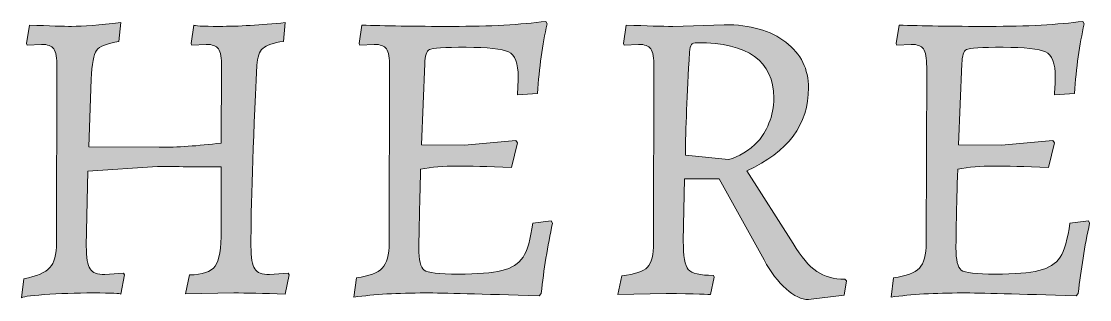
# Model space of a CAD drawing. Header units: inches. Extents: x 30.73 to 38.33, y -32.01 to -24.33.
# Drawn here: x 30.735 to 33.126, y -31.988 to -31.365 of the extents above; entities that cross this region are included whole.
import ezdxf

# ---------------------------------------------------------------- set-up
doc = ezdxf.new("R2010")
doc.units = ezdxf.units.IN
doc.header["$MEASUREMENT"] = 0
doc.layers.add('Layer 3', color=7, linetype='Continuous')

msp = doc.modelspace()

# ---------------------------------------------------------------- hatches: boundary and pattern name
at = {"layer": 'Layer 3', "true_color": 0xffffff}
h = msp.add_hatch(color=7, dxfattribs=at)
h.dxf.hatch_style = 2
edge = h.paths.add_edge_path()
edge.add_spline(control_points=[(31.2492, -31.868), (31.2492, -31.8936), (31.252, -31.9107), (31.2576, -31.9191), (31.2632, -31.9275), (31.2742, -31.9318), (31.2904, -31.9318), (31.2904, -31.9318), (31.3326, -31.9289), (31.3326, -31.9289), (31.3326, -31.9289), (31.3345, -31.9327), (31.3345, -31.9327), (31.3345, -31.9327), (31.326, -31.9758), (31.326, -31.9758), (31.2767, -31.9739), (31.2382, -31.973), (31.2107, -31.973), (31.2107, -31.973), (31.1029, -31.9749), (31.1029, -31.9749), (31.1029, -31.9749), (31.1113, -31.9327), (31.1113, -31.9327), (31.1407, -31.9321), (31.1599, -31.9255), (31.169, -31.913), (31.178, -31.9005), (31.1826, -31.8736), (31.1826, -31.8324), (31.1826, -31.8324), (31.1826, -31.6908), (31.1826, -31.6908), (31.1163, -31.6902), (31.0688, -31.6899), (31.0401, -31.6899), (31.0401, -31.6899), (30.8844, -31.7002), (30.8844, -31.7002), (30.8844, -31.7002), (30.8807, -31.868), (30.8807, -31.868), (30.8807, -31.8936), (30.8835, -31.9107), (30.8891, -31.9191), (30.8947, -31.9275), (30.9057, -31.9318), (30.9219, -31.9318), (30.9219, -31.9318), (30.9641, -31.9289), (30.9641, -31.9289), (30.9641, -31.9289), (30.966, -31.9327), (30.966, -31.9327), (30.966, -31.9327), (30.9576, -31.9758), (30.9576, -31.9758), (30.9576, -31.9739), (30.9374, -31.973), (30.8971, -31.973), (30.8568, -31.973), (30.8199, -31.9742), (30.7865, -31.9767), (30.753, -31.9792), (30.736, -31.9817), (30.7353, -31.9843), (30.7353, -31.9843), (30.741, -31.9411), (30.741, -31.9411), (30.7697, -31.9355), (30.7891, -31.9272), (30.7991, -31.9163), (30.8091, -31.9054), (30.8141, -31.8867), (30.8141, -31.8605), (30.8141, -31.8605), (30.815, -31.4667), (30.815, -31.4667), (30.815, -31.4467), (30.8127, -31.4333), (30.808, -31.4264), (30.8033, -31.4195), (30.7941, -31.4161), (30.7804, -31.4161), (30.7804, -31.4161), (30.7485, -31.4179), (30.7485, -31.4179), (30.7485, -31.4179), (30.7466, -31.4142), (30.7466, -31.4142), (30.7466, -31.4142), (30.7532, -31.3729), (30.7532, -31.3729), (30.7988, -31.3748), (30.8303, -31.3758), (30.8479, -31.3758), (30.8735, -31.3758), (30.91, -31.3729), (30.9576, -31.3673), (30.9576, -31.3673), (30.9538, -31.4095), (30.9538, -31.4095), (30.9269, -31.4139), (30.9102, -31.4206), (30.9037, -31.4297), (30.8971, -31.4387), (30.8932, -31.4601), (30.8919, -31.4939), (30.8919, -31.4939), (30.8863, -31.6458), (30.8863, -31.6458), (30.8863, -31.6458), (31.0438, -31.6467), (31.0438, -31.6467), (31.0838, -31.6467), (31.1301, -31.6436), (31.1826, -31.6373), (31.1826, -31.6373), (31.1835, -31.4667), (31.1835, -31.4667), (31.1835, -31.4467), (31.1812, -31.4333), (31.1765, -31.4264), (31.1718, -31.4195), (31.1626, -31.4161), (31.1488, -31.4161), (31.1488, -31.4161), (31.1169, -31.4179), (31.1169, -31.4179), (31.1169, -31.4179), (31.1151, -31.4142), (31.1151, -31.4142), (31.1151, -31.4142), (31.1217, -31.3729), (31.1217, -31.3729), (31.1217, -31.3748), (31.1404, -31.3758), (31.1779, -31.3758), (31.2216, -31.3758), (31.271, -31.3729), (31.326, -31.3673), (31.326, -31.3673), (31.3223, -31.4095), (31.3223, -31.4095), (31.2991, -31.4126), (31.2837, -31.4178), (31.2759, -31.425), (31.2681, -31.4322), (31.2635, -31.4448), (31.2623, -31.463), (31.2535, -31.6455), (31.2492, -31.7805), (31.2492, -31.868)], knot_values=[0, 0, 0, 0, 1, 1, 1, 2, 2, 2, 3, 3, 3, 4, 4, 4, 5, 5, 5, 6, 6, 6, 7, 7, 7, 8, 8, 8, 9, 9, 9, 10, 10, 10, 11, 11, 11, 12, 12, 12, 13, 13, 13, 14, 14, 14, 15, 15, 15, 16, 16, 16, 17, 17, 17, 18, 18, 18, 19, 19, 19, 20, 20, 20, 21, 21, 21, 22, 22, 22, 23, 23, 23, 24, 24, 24, 25, 25, 25, 26, 26, 26, 27, 27, 27, 28, 28, 28, 29, 29, 29, 30, 30, 30, 31, 31, 31, 32, 32, 32, 33, 33, 33, 34, 34, 34, 35, 35, 35, 36, 36, 36, 37, 37, 37, 38, 38, 38, 39, 39, 39, 40, 40, 40, 41, 41, 41, 42, 42, 42, 43, 43, 43, 44, 44, 44, 45, 45, 45, 46, 46, 46, 47, 47, 47, 48, 48, 48, 49, 49, 49, 50, 50, 50, 51, 51, 51, 51], degree=3, periodic=1)
h = msp.add_hatch(color=7, dxfattribs=at)
h.dxf.hatch_style = 2
edge = h.paths.add_edge_path()
edge.add_spline(control_points=[(31.6308, -31.6411), (31.6308, -31.6411), (31.7273, -31.642), (31.7273, -31.642), (31.7273, -31.642), (31.8417, -31.6317), (31.8417, -31.6317), (31.8417, -31.6317), (31.8455, -31.6364), (31.8455, -31.6364), (31.8455, -31.6364), (31.8323, -31.6917), (31.8323, -31.6917), (31.7786, -31.6899), (31.7375, -31.6889), (31.709, -31.6889), (31.6806, -31.6889), (31.6539, -31.6911), (31.6289, -31.6955), (31.6264, -31.7855), (31.6251, -31.8442), (31.6251, -31.8717), (31.6251, -31.8993), (31.629, -31.916), (31.6369, -31.9219), (31.6447, -31.9278), (31.6701, -31.9308), (31.7132, -31.9308), (31.7564, -31.9308), (31.7889, -31.9282), (31.8108, -31.9228), (31.8327, -31.9175), (31.8484, -31.9075), (31.8581, -31.8928), (31.8678, -31.8782), (31.8751, -31.8527), (31.8801, -31.8164), (31.8801, -31.8164), (31.9214, -31.8117), (31.9214, -31.8117), (31.9214, -31.8117), (31.9242, -31.8164), (31.9242, -31.8164), (31.913, -31.8683), (31.9045, -31.9208), (31.8989, -31.9739), (31.8989, -31.9739), (31.8942, -31.9796), (31.8942, -31.9796), (31.7642, -31.9752), (31.6792, -31.973), (31.6392, -31.973), (31.5779, -31.973), (31.5248, -31.9761), (31.4798, -31.9824), (31.4798, -31.9824), (31.4854, -31.9392), (31.4854, -31.9392), (31.5136, -31.9355), (31.5328, -31.9282), (31.5431, -31.9172), (31.5534, -31.9063), (31.5585, -31.8874), (31.5585, -31.8605), (31.5585, -31.8605), (31.5595, -31.4667), (31.5595, -31.4667), (31.5595, -31.4467), (31.5572, -31.4333), (31.5524, -31.4264), (31.5478, -31.4195), (31.5386, -31.4161), (31.5248, -31.4161), (31.5248, -31.4161), (31.4929, -31.4179), (31.4929, -31.4179), (31.4929, -31.4179), (31.491, -31.4142), (31.491, -31.4142), (31.491, -31.4142), (31.4976, -31.3729), (31.4976, -31.3729), (31.547, -31.3748), (31.6142, -31.3758), (31.6992, -31.3758), (31.7842, -31.3758), (31.8542, -31.372), (31.9092, -31.3645), (31.9092, -31.3645), (31.912, -31.3701), (31.912, -31.3701), (31.9014, -31.4164), (31.8942, -31.4683), (31.8905, -31.5258), (31.8905, -31.5258), (31.8455, -31.5295), (31.8455, -31.5295), (31.8467, -31.5114), (31.8473, -31.498), (31.8473, -31.4892), (31.8473, -31.4586), (31.84, -31.4398), (31.8253, -31.433), (31.8106, -31.4261), (31.779, -31.4226), (31.7306, -31.4226), (31.6822, -31.4226), (31.6548, -31.4244), (31.6486, -31.4278), (31.6423, -31.4312), (31.6389, -31.4417), (31.6383, -31.4592), (31.6383, -31.4592), (31.6308, -31.6411), (31.6308, -31.6411)], knot_values=[0, 0, 0, 0, 1, 1, 1, 2, 2, 2, 3, 3, 3, 4, 4, 4, 5, 5, 5, 6, 6, 6, 7, 7, 7, 8, 8, 8, 9, 9, 9, 10, 10, 10, 11, 11, 11, 12, 12, 12, 13, 13, 13, 14, 14, 14, 15, 15, 15, 16, 16, 16, 17, 17, 17, 18, 18, 18, 19, 19, 19, 20, 20, 20, 21, 21, 21, 22, 22, 22, 23, 23, 23, 24, 24, 24, 25, 25, 25, 26, 26, 26, 27, 27, 27, 28, 28, 28, 29, 29, 29, 30, 30, 30, 31, 31, 31, 32, 32, 32, 33, 33, 33, 34, 34, 34, 35, 35, 35, 36, 36, 36, 37, 37, 37, 38, 38, 38, 38], degree=3, periodic=1)
h = msp.add_hatch(color=7, dxfattribs=at)
h.dxf.hatch_style = 2
edge = h.paths.add_edge_path()
edge.add_spline(control_points=[(32.8328, -31.6411), (32.8328, -31.6411), (32.9293, -31.642), (32.9293, -31.642), (32.9293, -31.642), (33.0437, -31.6317), (33.0437, -31.6317), (33.0437, -31.6317), (33.0475, -31.6364), (33.0475, -31.6364), (33.0475, -31.6364), (33.0343, -31.6917), (33.0343, -31.6917), (32.9806, -31.6899), (32.9395, -31.6889), (32.911, -31.6889), (32.8826, -31.6889), (32.8559, -31.6911), (32.8309, -31.6955), (32.8284, -31.7855), (32.8271, -31.8442), (32.8271, -31.8717), (32.8271, -31.8993), (32.831, -31.916), (32.8389, -31.9219), (32.8467, -31.9278), (32.8721, -31.9308), (32.9152, -31.9308), (32.9584, -31.9308), (32.9909, -31.9282), (33.0128, -31.9228), (33.0347, -31.9175), (33.0504, -31.9075), (33.0601, -31.8928), (33.0698, -31.8782), (33.0771, -31.8527), (33.0821, -31.8164), (33.0821, -31.8164), (33.1234, -31.8117), (33.1234, -31.8117), (33.1234, -31.8117), (33.1262, -31.8164), (33.1262, -31.8164), (33.115, -31.8683), (33.1065, -31.9208), (33.1009, -31.9739), (33.1009, -31.9739), (33.0962, -31.9796), (33.0962, -31.9796), (32.9662, -31.9752), (32.8812, -31.973), (32.8412, -31.973), (32.7799, -31.973), (32.7268, -31.9761), (32.6818, -31.9824), (32.6818, -31.9824), (32.6874, -31.9392), (32.6874, -31.9392), (32.7156, -31.9355), (32.7348, -31.9282), (32.7451, -31.9172), (32.7554, -31.9063), (32.7605, -31.8874), (32.7605, -31.8605), (32.7605, -31.8605), (32.7615, -31.4667), (32.7615, -31.4667), (32.7615, -31.4467), (32.7592, -31.4333), (32.7544, -31.4264), (32.7498, -31.4195), (32.7406, -31.4161), (32.7268, -31.4161), (32.7268, -31.4161), (32.6949, -31.4179), (32.6949, -31.4179), (32.6949, -31.4179), (32.693, -31.4142), (32.693, -31.4142), (32.693, -31.4142), (32.6996, -31.3729), (32.6996, -31.3729), (32.749, -31.3748), (32.8162, -31.3758), (32.9012, -31.3758), (32.9862, -31.3758), (33.0562, -31.372), (33.1112, -31.3645), (33.1112, -31.3645), (33.114, -31.3701), (33.114, -31.3701), (33.1034, -31.4164), (33.0962, -31.4683), (33.0925, -31.5258), (33.0925, -31.5258), (33.0475, -31.5295), (33.0475, -31.5295), (33.0487, -31.5114), (33.0494, -31.498), (33.0494, -31.4892), (33.0494, -31.4586), (33.042, -31.4398), (33.0273, -31.433), (33.0126, -31.4261), (32.981, -31.4226), (32.9326, -31.4226), (32.8842, -31.4226), (32.8568, -31.4244), (32.8506, -31.4278), (32.8443, -31.4312), (32.8409, -31.4417), (32.8403, -31.4592), (32.8403, -31.4592), (32.8328, -31.6411), (32.8328, -31.6411)], knot_values=[0, 0, 0, 0, 1, 1, 1, 2, 2, 2, 3, 3, 3, 4, 4, 4, 5, 5, 5, 6, 6, 6, 7, 7, 7, 8, 8, 8, 9, 9, 9, 10, 10, 10, 11, 11, 11, 12, 12, 12, 13, 13, 13, 14, 14, 14, 15, 15, 15, 16, 16, 16, 17, 17, 17, 18, 18, 18, 19, 19, 19, 20, 20, 20, 21, 21, 21, 22, 22, 22, 23, 23, 23, 24, 24, 24, 25, 25, 25, 26, 26, 26, 27, 27, 27, 28, 28, 28, 29, 29, 29, 30, 30, 30, 31, 31, 31, 32, 32, 32, 33, 33, 33, 34, 34, 34, 35, 35, 35, 36, 36, 36, 37, 37, 37, 38, 38, 38, 38], degree=3, periodic=1)
h = msp.add_hatch(color=7, dxfattribs=at)
h.dxf.hatch_style = 2
edge = h.paths.add_edge_path()
edge.add_spline(control_points=[(32.4464, -31.4114), (32.4802, -31.4376), (32.4971, -31.4717), (32.4971, -31.5136), (32.4971, -31.5955), (32.4512, -31.6574), (32.3593, -31.6992), (32.3593, -31.6992), (32.4624, -31.8624), (32.4624, -31.8624), (32.4805, -31.8924), (32.4982, -31.9132), (32.5154, -31.9247), (32.5326, -31.9363), (32.5537, -31.9421), (32.5787, -31.9421), (32.5787, -31.9421), (32.5824, -31.9458), (32.5824, -31.9458), (32.5824, -31.9458), (32.5768, -31.9777), (32.5768, -31.9777), (32.5768, -31.9777), (32.4971, -31.988), (32.4971, -31.988), (32.4815, -31.988), (32.4647, -31.98), (32.4469, -31.9641), (32.4291, -31.9482), (32.4127, -31.9265), (32.3977, -31.8989), (32.3977, -31.8989), (32.2974, -31.717), (32.2974, -31.717), (32.2974, -31.717), (32.2196, -31.717), (32.2196, -31.717), (32.2196, -31.717), (32.2168, -31.8567), (32.2168, -31.8567), (32.2168, -31.8905), (32.2205, -31.9117), (32.228, -31.9205), (32.2355, -31.9293), (32.2543, -31.9336), (32.2843, -31.9336), (32.2843, -31.9336), (32.2861, -31.9374), (32.2861, -31.9374), (32.2861, -31.9374), (32.2777, -31.9767), (32.2777, -31.9767), (32.2777, -31.9761), (32.2446, -31.9752), (32.1783, -31.9739), (32.1783, -31.9739), (32.0705, -31.9767), (32.0705, -31.9767), (32.0705, -31.9767), (32.0789, -31.9346), (32.0789, -31.9346), (32.1083, -31.9314), (32.1275, -31.925), (32.1366, -31.9153), (32.1456, -31.9056), (32.1502, -31.8874), (32.1502, -31.8605), (32.1502, -31.8605), (32.1511, -31.4667), (32.1511, -31.4667), (32.1511, -31.4467), (32.1488, -31.4333), (32.1441, -31.4264), (32.1394, -31.4195), (32.1302, -31.4161), (32.1164, -31.4161), (32.1164, -31.4161), (32.0845, -31.4179), (32.0845, -31.4179), (32.0845, -31.4179), (32.0827, -31.4142), (32.0827, -31.4142), (32.0827, -31.4142), (32.0892, -31.3729), (32.0892, -31.3729), (32.1349, -31.3748), (32.1695, -31.3758), (32.1933, -31.3758), (32.1933, -31.3758), (32.3086, -31.372), (32.3086, -31.372), (32.3668, -31.372), (32.4127, -31.3851), (32.4464, -31.4114)], knot_values=[0, 0, 0, 0, 1, 1, 1, 2, 2, 2, 3, 3, 3, 4, 4, 4, 5, 5, 5, 6, 6, 6, 7, 7, 7, 8, 8, 8, 9, 9, 9, 10, 10, 10, 11, 11, 11, 12, 12, 12, 13, 13, 13, 14, 14, 14, 15, 15, 15, 16, 16, 16, 17, 17, 17, 18, 18, 18, 19, 19, 19, 20, 20, 20, 21, 21, 21, 22, 22, 22, 23, 23, 23, 24, 24, 24, 25, 25, 25, 26, 26, 26, 27, 27, 27, 28, 28, 28, 29, 29, 29, 30, 30, 30, 31, 31, 31, 31], degree=3, periodic=1)
edge = h.paths.add_edge_path()
edge.add_spline(control_points=[(32.4193, -31.5361), (32.4193, -31.4536), (32.3621, -31.4123), (32.2477, -31.4123), (32.2414, -31.4123), (32.2372, -31.4137), (32.235, -31.4165), (32.2328, -31.4194), (32.2314, -31.4251), (32.2308, -31.4339), (32.2252, -31.5295), (32.2221, -31.6064), (32.2214, -31.6645), (32.2214, -31.6645), (32.318, -31.6739), (32.318, -31.6739), (32.3411, -31.6683), (32.3633, -31.6546), (32.3846, -31.6327), (32.3933, -31.6233), (32.4013, -31.61), (32.4085, -31.5928), (32.4157, -31.5756), (32.4193, -31.5567), (32.4193, -31.5361)], knot_values=[0, 0, 0, 0, 1, 1, 1, 2, 2, 2, 3, 3, 3, 4, 4, 4, 5, 5, 5, 6, 6, 6, 7, 7, 7, 8, 8, 8, 8], degree=3, periodic=1)

# ---------------------------------------------------------------- linework, layer by layer
at = {"layer": 'Layer 3', "lineweight": 0}
for points, knots in [([(31.2492, -31.868), (31.2492, -31.8936), (31.252, -31.9107), (31.2576, -31.9191), (31.2632, -31.9275), (31.2742, -31.9318), (31.2904, -31.9318), (31.2904, -31.9318), (31.3326, -31.9289), (31.3326, -31.9289), (31.3326, -31.9289), (31.3345, -31.9327), (31.3345, -31.9327), (31.3345, -31.9327), (31.326, -31.9758), (31.326, -31.9758), (31.2767, -31.9739), (31.2382, -31.973), (31.2107, -31.973), (31.2107, -31.973), (31.1029, -31.9749), (31.1029, -31.9749), (31.1029, -31.9749), (31.1113, -31.9327), (31.1113, -31.9327), (31.1407, -31.9321), (31.1599, -31.9255), (31.169, -31.913), (31.178, -31.9005), (31.1826, -31.8736), (31.1826, -31.8324), (31.1826, -31.8324), (31.1826, -31.6908), (31.1826, -31.6908), (31.1163, -31.6902), (31.0688, -31.6899), (31.0401, -31.6899), (31.0401, -31.6899), (30.8844, -31.7002), (30.8844, -31.7002), (30.8844, -31.7002), (30.8807, -31.868), (30.8807, -31.868), (30.8807, -31.8936), (30.8835, -31.9107), (30.8891, -31.9191), (30.8947, -31.9275), (30.9057, -31.9318), (30.9219, -31.9318), (30.9219, -31.9318), (30.9641, -31.9289), (30.9641, -31.9289), (30.9641, -31.9289), (30.966, -31.9327), (30.966, -31.9327), (30.966, -31.9327), (30.9576, -31.9758), (30.9576, -31.9758), (30.9576, -31.9739), (30.9374, -31.973), (30.8971, -31.973), (30.8568, -31.973), (30.8199, -31.9742), (30.7865, -31.9767), (30.753, -31.9792), (30.736, -31.9817), (30.7353, -31.9843), (30.7353, -31.9843), (30.741, -31.9411), (30.741, -31.9411), (30.7697, -31.9355), (30.7891, -31.9272), (30.7991, -31.9163), (30.8091, -31.9054), (30.8141, -31.8867), (30.8141, -31.8605), (30.8141, -31.8605), (30.815, -31.4667), (30.815, -31.4667), (30.815, -31.4467), (30.8127, -31.4333), (30.808, -31.4264), (30.8033, -31.4195), (30.7941, -31.4161), (30.7804, -31.4161), (30.7804, -31.4161), (30.7485, -31.4179), (30.7485, -31.4179), (30.7485, -31.4179), (30.7466, -31.4142), (30.7466, -31.4142), (30.7466, -31.4142), (30.7532, -31.3729), (30.7532, -31.3729), (30.7988, -31.3748), (30.8303, -31.3758), (30.8479, -31.3758), (30.8735, -31.3758), (30.91, -31.3729), (30.9576, -31.3673), (30.9576, -31.3673), (30.9538, -31.4095), (30.9538, -31.4095), (30.9269, -31.4139), (30.9102, -31.4206), (30.9037, -31.4297), (30.8971, -31.4387), (30.8932, -31.4601), (30.8919, -31.4939), (30.8919, -31.4939), (30.8863, -31.6458), (30.8863, -31.6458), (30.8863, -31.6458), (31.0438, -31.6467), (31.0438, -31.6467), (31.0838, -31.6467), (31.1301, -31.6436), (31.1826, -31.6373), (31.1826, -31.6373), (31.1835, -31.4667), (31.1835, -31.4667), (31.1835, -31.4467), (31.1812, -31.4333), (31.1765, -31.4264), (31.1718, -31.4195), (31.1626, -31.4161), (31.1488, -31.4161), (31.1488, -31.4161), (31.1169, -31.4179), (31.1169, -31.4179), (31.1169, -31.4179), (31.1151, -31.4142), (31.1151, -31.4142), (31.1151, -31.4142), (31.1217, -31.3729), (31.1217, -31.3729), (31.1217, -31.3748), (31.1404, -31.3758), (31.1779, -31.3758), (31.2216, -31.3758), (31.271, -31.3729), (31.326, -31.3673), (31.326, -31.3673), (31.3223, -31.4095), (31.3223, -31.4095), (31.2991, -31.4126), (31.2837, -31.4178), (31.2759, -31.425), (31.2681, -31.4322), (31.2635, -31.4448), (31.2623, -31.463), (31.2535, -31.6455), (31.2492, -31.7805), (31.2492, -31.868)], [0, 0, 0, 0, 1, 1, 1, 2, 2, 2, 3, 3, 3, 4, 4, 4, 5, 5, 5, 6, 6, 6, 7, 7, 7, 8, 8, 8, 9, 9, 9, 10, 10, 10, 11, 11, 11, 12, 12, 12, 13, 13, 13, 14, 14, 14, 15, 15, 15, 16, 16, 16, 17, 17, 17, 18, 18, 18, 19, 19, 19, 20, 20, 20, 21, 21, 21, 22, 22, 22, 23, 23, 23, 24, 24, 24, 25, 25, 25, 26, 26, 26, 27, 27, 27, 28, 28, 28, 29, 29, 29, 30, 30, 30, 31, 31, 31, 32, 32, 32, 33, 33, 33, 34, 34, 34, 35, 35, 35, 36, 36, 36, 37, 37, 37, 38, 38, 38, 39, 39, 39, 40, 40, 40, 41, 41, 41, 42, 42, 42, 43, 43, 43, 44, 44, 44, 45, 45, 45, 46, 46, 46, 47, 47, 47, 48, 48, 48, 49, 49, 49, 50, 50, 50, 51, 51, 51, 51]), ([(31.6308, -31.6411), (31.6308, -31.6411), (31.7273, -31.642), (31.7273, -31.642), (31.7273, -31.642), (31.8417, -31.6317), (31.8417, -31.6317), (31.8417, -31.6317), (31.8455, -31.6364), (31.8455, -31.6364), (31.8455, -31.6364), (31.8323, -31.6917), (31.8323, -31.6917), (31.7786, -31.6899), (31.7375, -31.6889), (31.709, -31.6889), (31.6806, -31.6889), (31.6539, -31.6911), (31.6289, -31.6955), (31.6264, -31.7855), (31.6251, -31.8442), (31.6251, -31.8717), (31.6251, -31.8993), (31.629, -31.916), (31.6369, -31.9219), (31.6447, -31.9278), (31.6701, -31.9308), (31.7132, -31.9308), (31.7564, -31.9308), (31.7889, -31.9282), (31.8108, -31.9228), (31.8327, -31.9175), (31.8484, -31.9075), (31.8581, -31.8928), (31.8678, -31.8782), (31.8751, -31.8527), (31.8801, -31.8164), (31.8801, -31.8164), (31.9214, -31.8117), (31.9214, -31.8117), (31.9214, -31.8117), (31.9242, -31.8164), (31.9242, -31.8164), (31.913, -31.8683), (31.9045, -31.9208), (31.8989, -31.9739), (31.8989, -31.9739), (31.8942, -31.9796), (31.8942, -31.9796), (31.7642, -31.9752), (31.6792, -31.973), (31.6392, -31.973), (31.5779, -31.973), (31.5248, -31.9761), (31.4798, -31.9824), (31.4798, -31.9824), (31.4854, -31.9392), (31.4854, -31.9392), (31.5136, -31.9355), (31.5328, -31.9282), (31.5431, -31.9172), (31.5534, -31.9063), (31.5585, -31.8874), (31.5585, -31.8605), (31.5585, -31.8605), (31.5595, -31.4667), (31.5595, -31.4667), (31.5595, -31.4467), (31.5572, -31.4333), (31.5524, -31.4264), (31.5478, -31.4195), (31.5386, -31.4161), (31.5248, -31.4161), (31.5248, -31.4161), (31.4929, -31.4179), (31.4929, -31.4179), (31.4929, -31.4179), (31.491, -31.4142), (31.491, -31.4142), (31.491, -31.4142), (31.4976, -31.3729), (31.4976, -31.3729), (31.547, -31.3748), (31.6142, -31.3758), (31.6992, -31.3758), (31.7842, -31.3758), (31.8542, -31.372), (31.9092, -31.3645), (31.9092, -31.3645), (31.912, -31.3701), (31.912, -31.3701), (31.9014, -31.4164), (31.8942, -31.4683), (31.8905, -31.5258), (31.8905, -31.5258), (31.8455, -31.5295), (31.8455, -31.5295), (31.8467, -31.5114), (31.8473, -31.498), (31.8473, -31.4892), (31.8473, -31.4586), (31.84, -31.4398), (31.8253, -31.433), (31.8106, -31.4261), (31.779, -31.4226), (31.7306, -31.4226), (31.6822, -31.4226), (31.6548, -31.4244), (31.6486, -31.4278), (31.6423, -31.4312), (31.6389, -31.4417), (31.6383, -31.4592), (31.6383, -31.4592), (31.6308, -31.6411), (31.6308, -31.6411)], [0, 0, 0, 0, 1, 1, 1, 2, 2, 2, 3, 3, 3, 4, 4, 4, 5, 5, 5, 6, 6, 6, 7, 7, 7, 8, 8, 8, 9, 9, 9, 10, 10, 10, 11, 11, 11, 12, 12, 12, 13, 13, 13, 14, 14, 14, 15, 15, 15, 16, 16, 16, 17, 17, 17, 18, 18, 18, 19, 19, 19, 20, 20, 20, 21, 21, 21, 22, 22, 22, 23, 23, 23, 24, 24, 24, 25, 25, 25, 26, 26, 26, 27, 27, 27, 28, 28, 28, 29, 29, 29, 30, 30, 30, 31, 31, 31, 32, 32, 32, 33, 33, 33, 34, 34, 34, 35, 35, 35, 36, 36, 36, 37, 37, 37, 38, 38, 38, 38]), ([(32.8328, -31.6411), (32.8328, -31.6411), (32.9293, -31.642), (32.9293, -31.642), (32.9293, -31.642), (33.0437, -31.6317), (33.0437, -31.6317), (33.0437, -31.6317), (33.0475, -31.6364), (33.0475, -31.6364), (33.0475, -31.6364), (33.0343, -31.6917), (33.0343, -31.6917), (32.9806, -31.6899), (32.9395, -31.6889), (32.911, -31.6889), (32.8826, -31.6889), (32.8559, -31.6911), (32.8309, -31.6955), (32.8284, -31.7855), (32.8271, -31.8442), (32.8271, -31.8717), (32.8271, -31.8993), (32.831, -31.916), (32.8389, -31.9219), (32.8467, -31.9278), (32.8721, -31.9308), (32.9152, -31.9308), (32.9584, -31.9308), (32.9909, -31.9282), (33.0128, -31.9228), (33.0347, -31.9175), (33.0504, -31.9075), (33.0601, -31.8928), (33.0698, -31.8782), (33.0771, -31.8527), (33.0821, -31.8164), (33.0821, -31.8164), (33.1234, -31.8117), (33.1234, -31.8117), (33.1234, -31.8117), (33.1262, -31.8164), (33.1262, -31.8164), (33.115, -31.8683), (33.1065, -31.9208), (33.1009, -31.9739), (33.1009, -31.9739), (33.0962, -31.9796), (33.0962, -31.9796), (32.9662, -31.9752), (32.8812, -31.973), (32.8412, -31.973), (32.7799, -31.973), (32.7268, -31.9761), (32.6818, -31.9824), (32.6818, -31.9824), (32.6874, -31.9392), (32.6874, -31.9392), (32.7156, -31.9355), (32.7348, -31.9282), (32.7451, -31.9172), (32.7554, -31.9063), (32.7605, -31.8874), (32.7605, -31.8605), (32.7605, -31.8605), (32.7615, -31.4667), (32.7615, -31.4667), (32.7615, -31.4467), (32.7592, -31.4333), (32.7544, -31.4264), (32.7498, -31.4195), (32.7406, -31.4161), (32.7268, -31.4161), (32.7268, -31.4161), (32.6949, -31.4179), (32.6949, -31.4179), (32.6949, -31.4179), (32.693, -31.4142), (32.693, -31.4142), (32.693, -31.4142), (32.6996, -31.3729), (32.6996, -31.3729), (32.749, -31.3748), (32.8162, -31.3758), (32.9012, -31.3758), (32.9862, -31.3758), (33.0562, -31.372), (33.1112, -31.3645), (33.1112, -31.3645), (33.114, -31.3701), (33.114, -31.3701), (33.1034, -31.4164), (33.0962, -31.4683), (33.0925, -31.5258), (33.0925, -31.5258), (33.0475, -31.5295), (33.0475, -31.5295), (33.0487, -31.5114), (33.0494, -31.498), (33.0494, -31.4892), (33.0494, -31.4586), (33.042, -31.4398), (33.0273, -31.433), (33.0126, -31.4261), (32.981, -31.4226), (32.9326, -31.4226), (32.8842, -31.4226), (32.8568, -31.4244), (32.8506, -31.4278), (32.8443, -31.4312), (32.8409, -31.4417), (32.8403, -31.4592), (32.8403, -31.4592), (32.8328, -31.6411), (32.8328, -31.6411)], [0, 0, 0, 0, 1, 1, 1, 2, 2, 2, 3, 3, 3, 4, 4, 4, 5, 5, 5, 6, 6, 6, 7, 7, 7, 8, 8, 8, 9, 9, 9, 10, 10, 10, 11, 11, 11, 12, 12, 12, 13, 13, 13, 14, 14, 14, 15, 15, 15, 16, 16, 16, 17, 17, 17, 18, 18, 18, 19, 19, 19, 20, 20, 20, 21, 21, 21, 22, 22, 22, 23, 23, 23, 24, 24, 24, 25, 25, 25, 26, 26, 26, 27, 27, 27, 28, 28, 28, 29, 29, 29, 30, 30, 30, 31, 31, 31, 32, 32, 32, 33, 33, 33, 34, 34, 34, 35, 35, 35, 36, 36, 36, 37, 37, 37, 38, 38, 38, 38]), ([(32.4464, -31.4114), (32.4802, -31.4376), (32.4971, -31.4717), (32.4971, -31.5136), (32.4971, -31.5955), (32.4512, -31.6574), (32.3593, -31.6992), (32.3593, -31.6992), (32.4624, -31.8624), (32.4624, -31.8624), (32.4805, -31.8924), (32.4982, -31.9132), (32.5154, -31.9247), (32.5326, -31.9363), (32.5537, -31.9421), (32.5787, -31.9421), (32.5787, -31.9421), (32.5824, -31.9458), (32.5824, -31.9458), (32.5824, -31.9458), (32.5768, -31.9777), (32.5768, -31.9777), (32.5768, -31.9777), (32.4971, -31.988), (32.4971, -31.988), (32.4815, -31.988), (32.4647, -31.98), (32.4469, -31.9641), (32.4291, -31.9482), (32.4127, -31.9265), (32.3977, -31.8989), (32.3977, -31.8989), (32.2974, -31.717), (32.2974, -31.717), (32.2974, -31.717), (32.2196, -31.717), (32.2196, -31.717), (32.2196, -31.717), (32.2168, -31.8567), (32.2168, -31.8567), (32.2168, -31.8905), (32.2205, -31.9117), (32.228, -31.9205), (32.2355, -31.9293), (32.2543, -31.9336), (32.2843, -31.9336), (32.2843, -31.9336), (32.2861, -31.9374), (32.2861, -31.9374), (32.2861, -31.9374), (32.2777, -31.9767), (32.2777, -31.9767), (32.2777, -31.9761), (32.2446, -31.9752), (32.1783, -31.9739), (32.1783, -31.9739), (32.0705, -31.9767), (32.0705, -31.9767), (32.0705, -31.9767), (32.0789, -31.9346), (32.0789, -31.9346), (32.1083, -31.9314), (32.1275, -31.925), (32.1366, -31.9153), (32.1456, -31.9056), (32.1502, -31.8874), (32.1502, -31.8605), (32.1502, -31.8605), (32.1511, -31.4667), (32.1511, -31.4667), (32.1511, -31.4467), (32.1488, -31.4333), (32.1441, -31.4264), (32.1394, -31.4195), (32.1302, -31.4161), (32.1164, -31.4161), (32.1164, -31.4161), (32.0845, -31.4179), (32.0845, -31.4179), (32.0845, -31.4179), (32.0827, -31.4142), (32.0827, -31.4142), (32.0827, -31.4142), (32.0892, -31.3729), (32.0892, -31.3729), (32.1349, -31.3748), (32.1695, -31.3758), (32.1933, -31.3758), (32.1933, -31.3758), (32.3086, -31.372), (32.3086, -31.372), (32.3668, -31.372), (32.4127, -31.3851), (32.4464, -31.4114)], [0, 0, 0, 0, 1, 1, 1, 2, 2, 2, 3, 3, 3, 4, 4, 4, 5, 5, 5, 6, 6, 6, 7, 7, 7, 8, 8, 8, 9, 9, 9, 10, 10, 10, 11, 11, 11, 12, 12, 12, 13, 13, 13, 14, 14, 14, 15, 15, 15, 16, 16, 16, 17, 17, 17, 18, 18, 18, 19, 19, 19, 20, 20, 20, 21, 21, 21, 22, 22, 22, 23, 23, 23, 24, 24, 24, 25, 25, 25, 26, 26, 26, 27, 27, 27, 28, 28, 28, 29, 29, 29, 30, 30, 30, 31, 31, 31, 31]), ([(32.4193, -31.5361), (32.4193, -31.4536), (32.3621, -31.4123), (32.2477, -31.4123), (32.2414, -31.4123), (32.2372, -31.4137), (32.235, -31.4165), (32.2328, -31.4194), (32.2314, -31.4251), (32.2308, -31.4339), (32.2252, -31.5295), (32.2221, -31.6064), (32.2214, -31.6645), (32.2214, -31.6645), (32.318, -31.6739), (32.318, -31.6739), (32.3411, -31.6683), (32.3633, -31.6546), (32.3846, -31.6327), (32.3933, -31.6233), (32.4013, -31.61), (32.4085, -31.5928), (32.4157, -31.5756), (32.4193, -31.5567), (32.4193, -31.5361)], [0, 0, 0, 0, 1, 1, 1, 2, 2, 2, 3, 3, 3, 4, 4, 4, 5, 5, 5, 6, 6, 6, 7, 7, 7, 8, 8, 8, 8])]:
    msp.add_open_spline(points, degree=3, knots=knots, dxfattribs=at)

doc.saveas('drawing.dxf')
